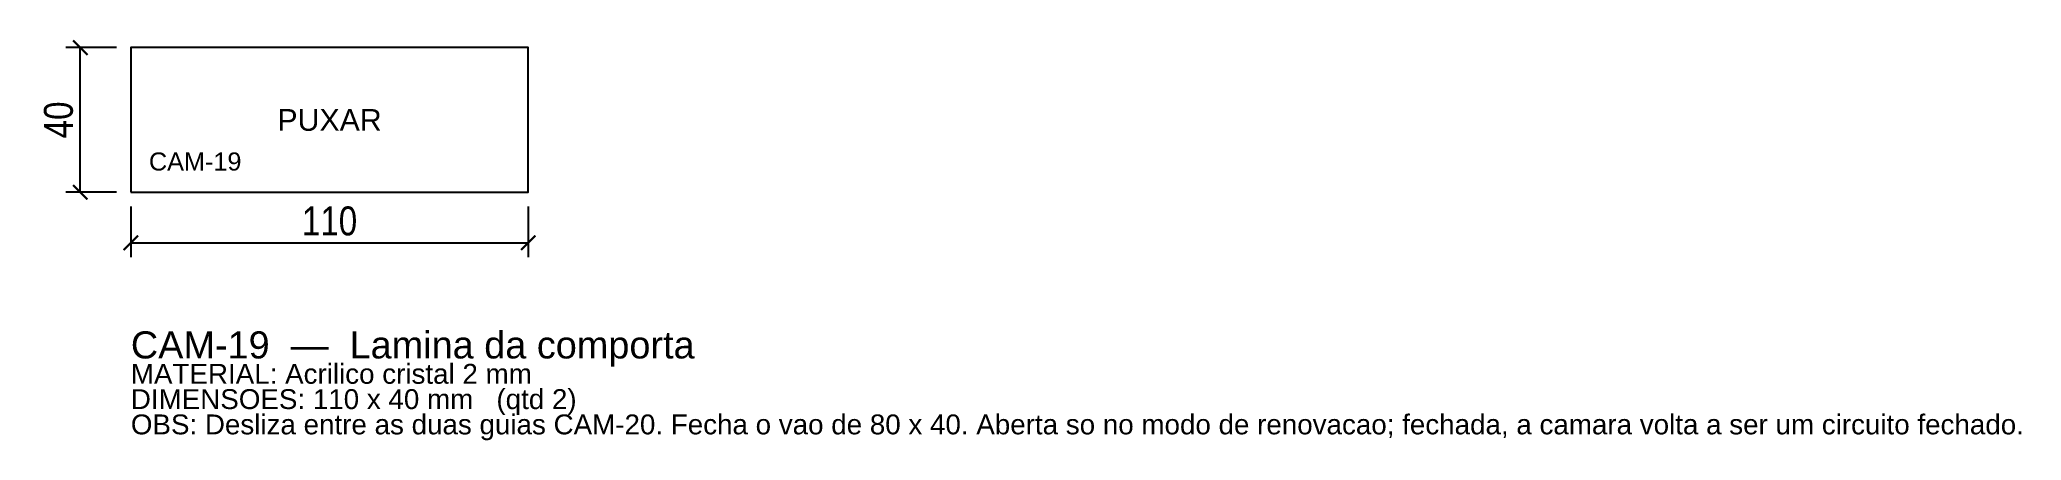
# Model space of a CAD drawing. Header units: millimetres. Extents: x -25 to 523, y -69 to 42.
import ezdxf
from ezdxf.enums import TextEntityAlignment as Align

# ---------------------------------------------------------------- set-up
doc = ezdxf.new("R2010")
doc.units = ezdxf.units.MM
for name, color, linetype in [('CORTE', 1, 'Continuous'), ('COTA', 4, 'Continuous'), ('GRAVACAO', 3, 'Continuous'), ('TEXTO', 7, 'Continuous')]:
    doc.layers.add(name, color=color, linetype=linetype)
doc.styles.add('ARIAL', font='arial.ttf')
doc.styles.add('OpenSansCondensed-Light', font='OpenSansCondensed-Light.ttf')
doc.dimstyles.new('EZDXF', dxfattribs={"dimtxt": 8, "dimasz": 4, "dimexe": 4, "dimexo": 4, "dimgap": 2, "dimtad": 1, "dimdec": 0, "dimdsep": 46, "dimtxsty": 'OpenSansCondensed-Light', "dimblk": 'ARCHTICK', "dimcen": 2.5, "dimclrd": 4, "dimclre": 4, "dimclrt": 4, "dimazin": 3, "dimtfac": 0.5, "dimtmove": 2, "dimatfit": 3})

# ---------------------------------------------------------------- blocks, each defined once
blk = doc.blocks.new('_ARCHTICK')
at = {"color": 0, "linetype": 'BYBLOCK', "const_width": 0.15}
blk.add_lwpolyline([(-0.5, -0.5), (0.5, 0.5)], dxfattribs=at)

msp = doc.modelspace()

# ---------------------------------------------------------------- linework, layer by layer
at = {"layer": 'CORTE'}
msp.add_lwpolyline([(0, 0), (110, 0), (110, 40), (0, 40)], close=True, dxfattribs=at)

# ---------------------------------------------------------------- texts
at = {"layer": 'GRAVACAO', "style": 'ARIAL'}
msp.add_text('PUXAR', height=6, dxfattribs=at).set_placement((55, 20), align=Align.MIDDLE_CENTER)
msp.add_text('CAM-19', height=5, dxfattribs=at).set_placement((5, 6))
at = {"layer": 'TEXTO', "style": 'ARIAL'}
for s, height, p in [('CAM-19  —  Lamina da comporta', 7.5, (0, -46)), ('MATERIAL: Acrilico cristal 2 mm', 5.5, (0, -53)), ('DIMENSOES: 110 x 40 mm   (qtd 2)', 5.5, (0, -60)), ('OBS: Desliza entre as duas guias CAM-20. Fecha o vao de 80 x 40. Aberta so no modo de renovacao; fechada, a camara volta a ser um circuito fechado.', 5.5, (0, -67))]:
    msp.add_text(s, height=height, dxfattribs=at).set_placement(p)

# ---------------------------------------------------------------- dimensions: what is measured, and where the dimension line sits
at = {"layer": 'COTA'}
msp.add_linear_dim(base=(-14, 0), p1=(0, 0), p2=(0, 40), angle=90, dimstyle='EZDXF', dxfattribs=at).render()
msp.add_linear_dim(base=(0, -14), p1=(0, 0), p2=(110, 0), dimstyle='EZDXF', dxfattribs=at).render()

doc.saveas('drawing.dxf')
